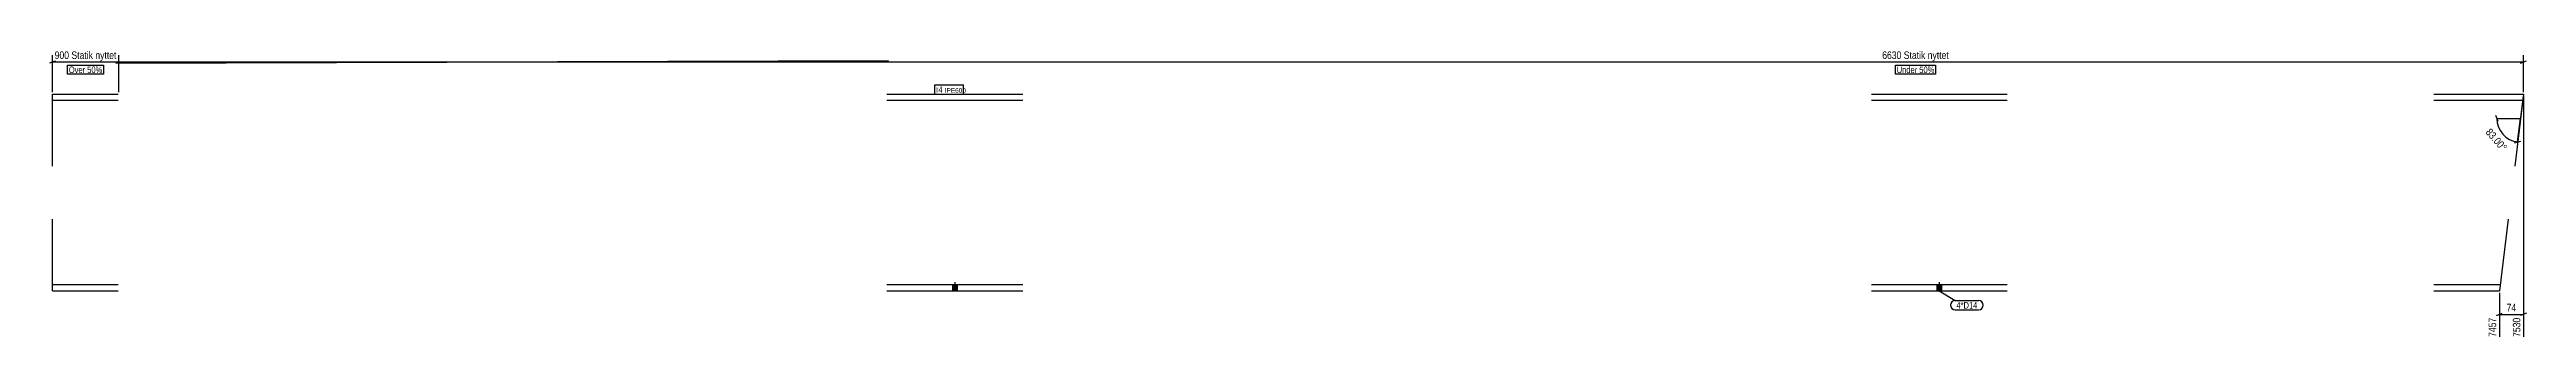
# Model space of a CAD drawing. Header units: millimetres. Extents: x 18 to 21592, y 13 to 894.
# Drawn here: x 18 to 7566, y 13 to 894 of the extents above; entities that cross this region are included whole.
import ezdxf

# ---------------------------------------------------------------- set-up
doc = ezdxf.new("R2010")
doc.units = ezdxf.units.MM
for name, color, linetype in [('MÅLSÆTNING', 7, 'Continuous'), ('STÅL', 7, 'Continuous'), ('TEKST', 7, 'Continuous')]:
    doc.layers.add(name, color=color, linetype=linetype)
doc.styles.add('Arial Narrow', font='ARIALN.TTF', dxfattribs={"height": 0.2})

msp = doc.modelspace()

# ---------------------------------------------------------------- hatches: boundary and pattern name
at = {"layer": 'STÅL', "linetype": 'Continuous'}
for points in [[(2770, 158.1), (2784, 158.1), (2784, 177.1), (2770, 177.1)], [(2770, 158.1), (2784, 158.1), (2784, 177.1), (2770, 177.1)], [(5770, 158.1), (5784, 158.1), (5784, 177.1), (5770, 177.1)], [(5770, 158.1), (5784, 158.1), (5784, 177.1), (5770, 177.1)]]:
    msp.add_hatch(color=3, dxfattribs=at).paths.add_polyline_path(points)

# ---------------------------------------------------------------- linework, layer by layer
at = {"layer": 'MÅLSÆTNING', "color": 7, "linetype": 'Continuous'}
for p, q in [((36, 859.9), (18, 852.7)), ((27, 764.1), (27, 877.6)), ((27, 856.3), (228.8, 856.3)), ((219.8, 852.7), (2574.8, 859.9)), ((228.8, 764.3), (228.8, 877.6)), ((7548.5, 852.7), (7566.5, 859.9)), ((7557.5, 764.1), (7557.5, 877.6)), ((7480, 674.9), (7472.8, 692.9)), ((7476.4, 683.9), (7548.4, 683.9)), ((7556.7, 752.1), (7539.6, 612.5)), ((7539.6, 612.5), (7548.4, 683.9)), ((7557.5, 752.1), (7557.5, 18)), ((7530.2, 610), (7548.9, 614.9)), ((7483.8, 152.1), (7483.8, 18)), ((7474.8, 83.1), (7492.8, 90.3)), ((7483.8, 86.7), (7557.5, 86.7)), ((7566.5, 90.3), (7548.5, 83.1))]:
    msp.add_line(p, q, dxfattribs=at)
msp.add_arc((7548.4, 683.9), 72, 180, 263, dxfattribs=at)
at = {"layer": 'STÅL', "color": 2, "linetype": 'Continuous'}
for p, q in [((27, 539.1), (27, 758.1)), ((27, 758.1), (227, 758.1)), ((2570, 758.1), (2984, 758.1)), ((5570, 758.1), (5984, 758.1)), ((7283.8, 758.1), (7557.5, 758.1)), ((7557.5, 758.1), (7530.6, 539.1)), ((227, 739.1), (27, 739.1)), ((2984, 739.1), (2570, 739.1)), ((5984, 739.1), (5570, 739.1)), ((7555.1, 739.1), (7283.8, 739.1)), ((27, 158.1), (27, 377.1)), ((7510.7, 377.1), (7483.8, 158.1)), ((227, 177.1), (27, 177.1)), ((27, 158.1), (227, 158.1)), ((2984, 177.1), (2570, 177.1)), ((2570, 158.1), (2984, 158.1)), ((5984, 177.1), (5570, 177.1)), ((5570, 158.1), (5984, 158.1)), ((7486.1, 177.1), (7283.8, 177.1)), ((7283.8, 158.1), (7483.8, 158.1))]:
    msp.add_line(p, q, dxfattribs=at)
at = {"layer": 'STÅL', "color": 3, "linetype": 'Continuous'}
for p, q in [((2770, 177.1), (2770, 158.1)), ((2770, 177.1), (2770, 158.1)), ((2777, 185.1), (2777, 158.1)), ((2777, 185.1), (2777, 158.1)), ((2784, 177.1), (2784, 158.1)), ((2784, 177.1), (2784, 158.1)), ((5770, 177.1), (5770, 158.1)), ((5770, 177.1), (5770, 158.1)), ((5777, 185.1), (5777, 158.1)), ((5777, 185.1), (5777, 158.1)), ((5784, 177.1), (5784, 158.1)), ((5784, 177.1), (5784, 158.1))]:
    msp.add_line(p, q, dxfattribs=at)

# ---------------------------------------------------------------- next in the draw order: wipeouts: each hides what was drawn before it
at = {"color": 0}
for points, layer in [([(227, 860.8), (227, 894.4), (28.8, 894.4), (28.8, 860.8)], 'MÅLSÆTNING'), ([(7492, 575.1), (7517.1, 597.4), (7458.7, 663.5), (7433.5, 641.2)], 'MÅLSÆTNING'), ([(7540, 91.2), (7540, 124.8), (7501.2, 124.8), (7501.2, 91.2)], 'MÅLSÆTNING'), ([(2739.9, 762.3), (2739.9, 783.3), (2719.5, 783.3), (2719.5, 762.3)], 'TEKST'), ([(5893.1, 104.4), (5893.1, 125.4), (5829.2, 125.4), (5829.2, 104.4)], 'TEKST')]:
    msp.add_wipeout(points, dxfattribs=at).dxf.layer = layer

# ---------------------------------------------------------------- next in the draw order: linework, layer by layer
at = {"layer": 'MÅLSÆTNING', "color": 7, "linetype": 'Continuous'}
for p, q in [((2574.8, 859.9), (219.8, 852.7)), ((228.8, 764.3), (228.8, 877.6)), ((228.8, 856.3), (7557.5, 856.3))]:
    msp.add_line(p, q, dxfattribs=at)

# ---------------------------------------------------------------- next in the draw order: texts
at = {"layer": 'MÅLSÆTNING', "color": 3, "style": 'Arial Narrow'}
msp.add_text('83.00°', height=22.91, rotation=-48.50088, dxfattribs=at).set_placement((7440.3, 640.8))

# ---------------------------------------------------------------- next in the draw order: wipeouts: each hides what was drawn before it
at = {"color": 0, "linetype": 'Continuous'}
for points in [[(179, 822.5), (179, 843.5), (76.7, 843.5), (76.7, 822.5)], [(7479, 81.3), (7445.4, 81.3), (7445.4, 13.2), (7479, 13.2)], [(7552.7, 81.3), (7519.1, 81.3), (7519.1, 13.2), (7552.7, 13.2)]]:
    msp.add_wipeout(points, dxfattribs=at).dxf.layer = 'MÅLSÆTNING'
at = {"color": 0}
for points in [[(2739.9, 762.3), (2739.9, 783.3), (2719.5, 783.3), (2719.5, 762.3)], [(5893.1, 104.4), (5893.1, 125.4), (5829.2, 125.4), (5829.2, 104.4)]]:
    msp.add_wipeout(points, dxfattribs=at).dxf.layer = 'TEKST'

# ---------------------------------------------------------------- next in the draw order: linework, layer by layer
at = {"layer": 'TEKST', "color": 7, "linetype": 'Continuous'}
for p, q in [((5776.8, 158.1), (5825.6, 129)), ((5825.6, 129), (5896.7, 129)), ((5825.6, 100.8), (5896.7, 100.8))]:
    msp.add_line(p, q, dxfattribs=at)
for centre, start, end in [((5825.6, 114.9), 90, 270), ((5896.7, 114.9), 270, 90)]:
    msp.add_arc(centre, 14.1, start, end, dxfattribs=at)

# ---------------------------------------------------------------- next in the draw order: texts
at = {"layer": 'MÅLSÆTNING', "color": 3, "style": 'Arial Narrow'}
msp.add_text('74', height=22.91, dxfattribs=at).set_placement((7506, 96))
at = {"layer": 'MÅLSÆTNING', "color": 3, "linetype": 'Continuous', "style": 'Arial Narrow'}
for s, p in [('7457', (7474.2, 18)), ('7530', (7547.9, 18))]:
    msp.add_text(s, height=22.91, rotation=90.00021, dxfattribs=at).set_placement(p)
at = {"layer": 'TEKST', "color": 3, "style": 'Arial Narrow'}
msp.add_text('4*D14', height=20.04, dxfattribs=at).set_placement((5829.2, 104.4))

# ---------------------------------------------------------------- next in the draw order: wipeouts: each hides what was drawn before it
at = {"color": 0, "linetype": 'Continuous'}
msp.add_wipeout([(179, 822.5), (179, 843.5), (76.7, 843.5), (76.7, 822.5)], dxfattribs=at).dxf.layer = 'MÅLSÆTNING'
at = {"color": 0}
for points, layer in [([(5811.1, 860.8), (5811.1, 894.4), (5598.3, 894.4), (5598.3, 860.8)], 'MÅLSÆTNING'), ([(2800.2, 762.3), (2800.2, 777.3), (2746.2, 777.3), (2746.2, 762.3)], 'TEKST')]:
    msp.add_wipeout(points, dxfattribs=at).dxf.layer = layer

# ---------------------------------------------------------------- next in the draw order: linework, layer by layer
at = {"layer": 'MÅLSÆTNING', "color": 7, "linetype": 'Continuous'}
msp.add_lwpolyline([(73.1, 818.9), (73.1, 847.1), (182.6, 847.1), (182.6, 818.9), (73.1, 818.9)], close=True, dxfattribs=at)

# ---------------------------------------------------------------- next in the draw order: texts
at = {"layer": 'MÅLSÆTNING', "color": 3, "style": 'Arial Narrow'}
msp.add_text('900 Statik nyttet', height=22.906, dxfattribs=at).set_placement((33.6, 865.6))
at = {"layer": 'MÅLSÆTNING', "color": 7, "linetype": 'Continuous', "style": 'Arial Narrow'}
msp.add_text('Over 50%', height=20.04, dxfattribs=at).set_placement((76.7, 822.5))

# ---------------------------------------------------------------- next in the draw order: wipeouts: each hides what was drawn before it
at = {"color": 0, "linetype": 'Continuous'}
msp.add_wipeout([(5762.3, 822.5), (5762.3, 843.5), (5647.2, 843.5), (5647.2, 822.5)], dxfattribs=at).dxf.layer = 'MÅLSÆTNING'
at = {"color": 0}
msp.add_wipeout([(2800.2, 762.3), (2800.2, 777.3), (2746.2, 777.3), (2746.2, 762.3)], dxfattribs=at).dxf.layer = 'TEKST'

# ---------------------------------------------------------------- next in the draw order: linework, layer by layer
at = {"layer": 'TEKST', "color": 7, "linetype": 'Continuous'}
for p, q in [((2715.9, 786.9), (2803.8, 786.9)), ((2715.9, 758.7), (2715.9, 786.9)), ((2715.9, 758.7), (2803.8, 758.7)), ((2803.8, 758.7), (2803.8, 786.9))]:
    msp.add_line(p, q, dxfattribs=at)

# ---------------------------------------------------------------- next in the draw order: texts
at = {"layer": 'TEKST', "color": 3, "style": 'Arial Narrow'}
for s, height, p in [('r4', 20.04, (2719.5, 762.3)), ('IPE600', 14.32, (2746.2, 762.3))]:
    msp.add_text(s, height=height, dxfattribs=at).set_placement(p)

# ---------------------------------------------------------------- next in the draw order: wipeouts: each hides what was drawn before it
at = {"color": 0, "linetype": 'Continuous'}
msp.add_wipeout([(5762.3, 822.5), (5762.3, 843.5), (5647.2, 843.5), (5647.2, 822.5)], dxfattribs=at).dxf.layer = 'MÅLSÆTNING'

# ---------------------------------------------------------------- next in the draw order: linework, layer by layer
at = {"layer": 'MÅLSÆTNING', "color": 7, "linetype": 'Continuous'}
msp.add_lwpolyline([(5643.6, 818.9), (5643.6, 847.1), (5765.9, 847.1), (5765.9, 818.9), (5643.6, 818.9)], close=True, dxfattribs=at)

# ---------------------------------------------------------------- next in the draw order: texts
at = {"layer": 'MÅLSÆTNING', "color": 3, "style": 'Arial Narrow'}
msp.add_text('6630 Statik nyttet', height=22.906, dxfattribs=at).set_placement((5603.1, 865.6))
at = {"layer": 'MÅLSÆTNING', "color": 7, "linetype": 'Continuous', "style": 'Arial Narrow'}
msp.add_text('Under 50%', height=20.04, dxfattribs=at).set_placement((5647.2, 822.5))

doc.saveas('drawing.dxf')
